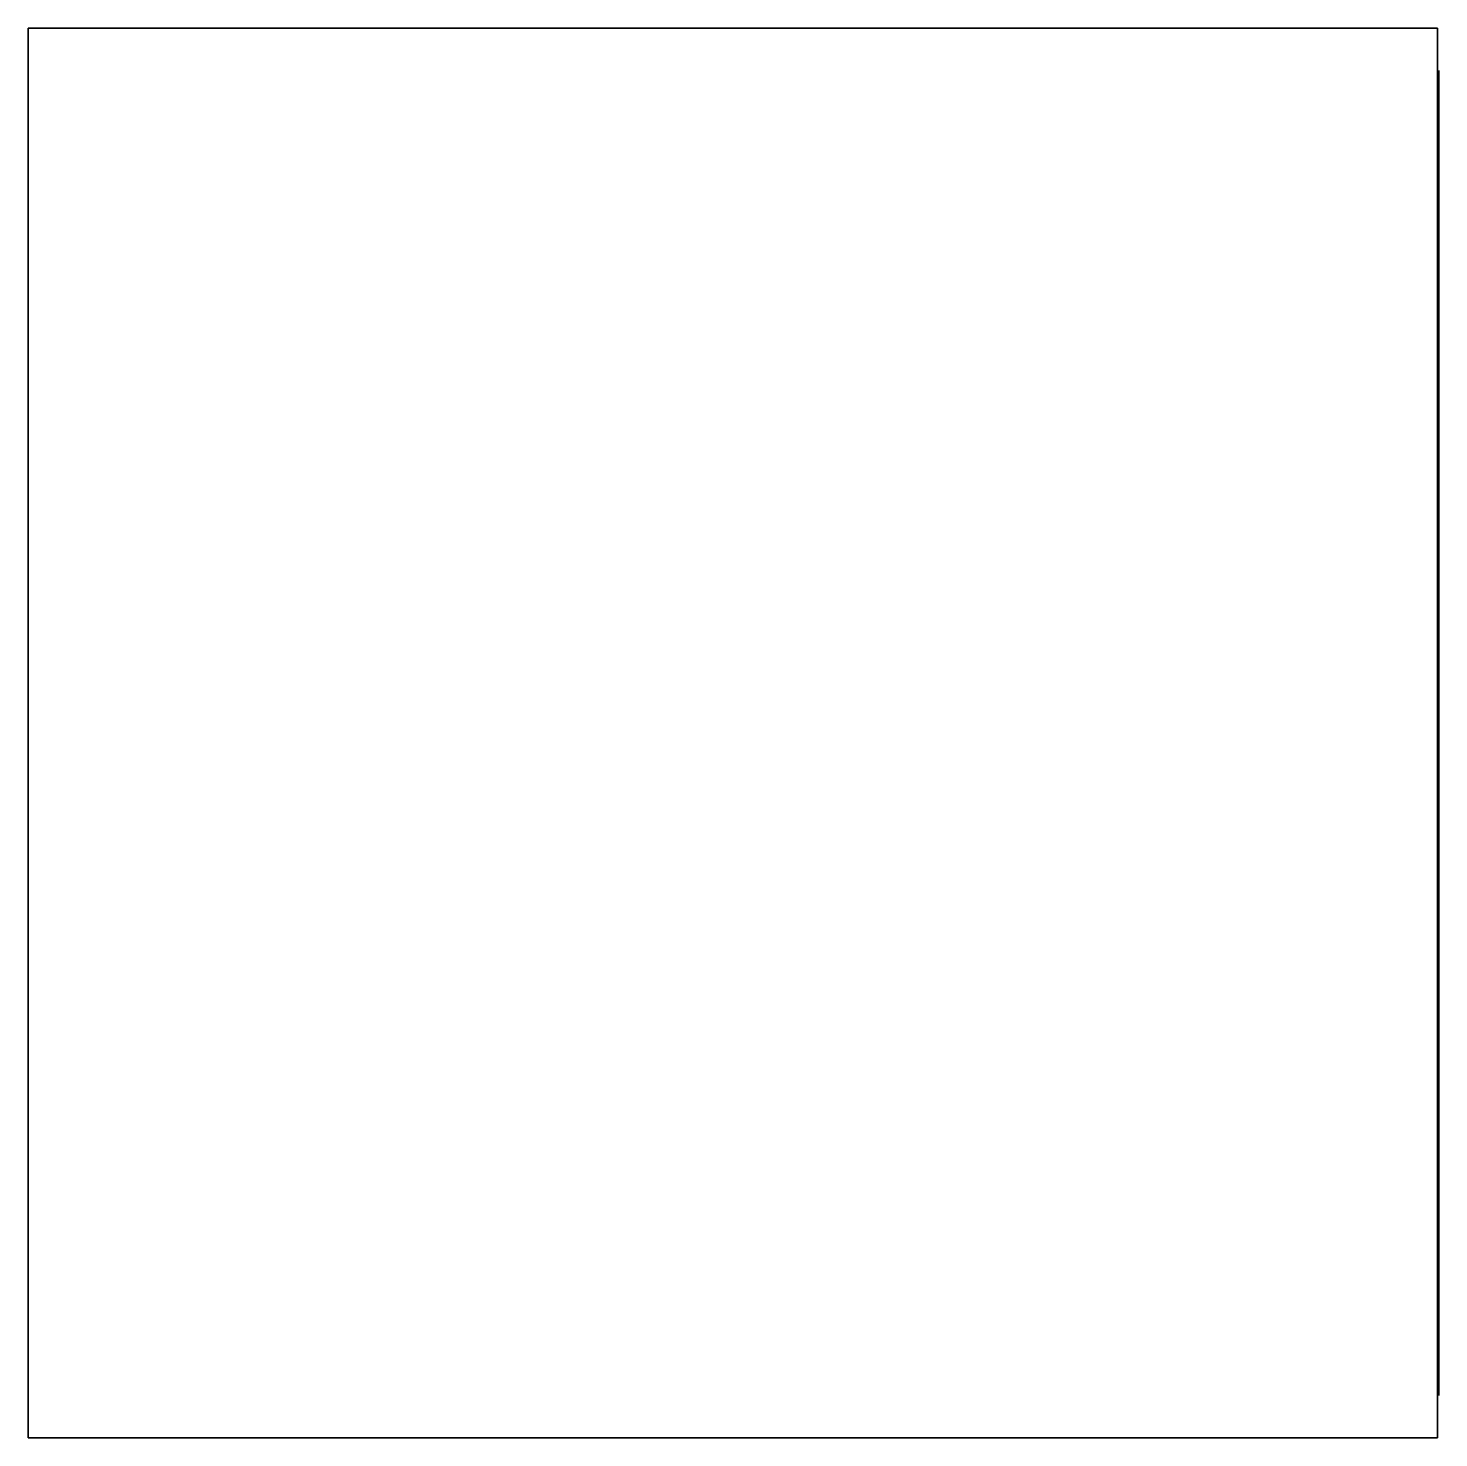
# Model space of a CAD drawing. Extents: x 0 to 801, y 0 to 800.
import ezdxf

# ---------------------------------------------------------------- set-up
doc = ezdxf.new("R2010")
doc.units = 0
doc.header["$MEASUREMENT"] = 0
doc.layers.add('3D', color=4, linetype='CONTINUOUS')

msp = doc.modelspace()

# ---------------------------------------------------------------- linework, layer by layer
at = {"layer": '3D', "linetype": 'CONTINUOUS'}
for points in [[(0, 800), (800, 800), (800, 800, 800), (0, 800, 800)], [(0, 800), (0, 0), (0, 0, 800), (0, 800, 800)], [(800, 800, 800), (0, 800, 800), (0, 0, 800), (800, 0, 800)], [(800, 800, 771.2), (800, 776, 771.2), (800, 776, 28.8), (800, 800, 28.8)], [(800, 0, 771.2), (800, 800, 771.2), (800, 800, 800), (800, 0, 800)], [(800, 0, 28.8), (800, 800, 28.8), (800, 800), (800, 0)], [(800, 24, 400), (800, 776, 400), (800, 776, 28.8), (800, 24, 28.8)], [(800, 24, 771.2), (800, 776, 771.2), (800, 776, 400), (800, 24, 400)], [(800.8, 24, 408), (800.8, 776, 408), (800.8, 776, 392), (800.8, 24, 392)], [(800.8, 328, 564.8), (800.8, 472, 564.8), (800.8, 472, 607.2), (800.8, 328, 607.2)], [(800.8, 328, 193.6), (800.8, 472, 193.6), (800.8, 472, 236), (800.8, 328, 236)], [(800, 0, 771.2), (800, 24, 771.2), (800, 24, 28.8), (800, 0, 28.8)], [(0, 0), (800, 0), (800, 0, 800), (0, 0, 800)]]:
    msp.add_3dface(points, dxfattribs=at)

doc.saveas('drawing.dxf')
